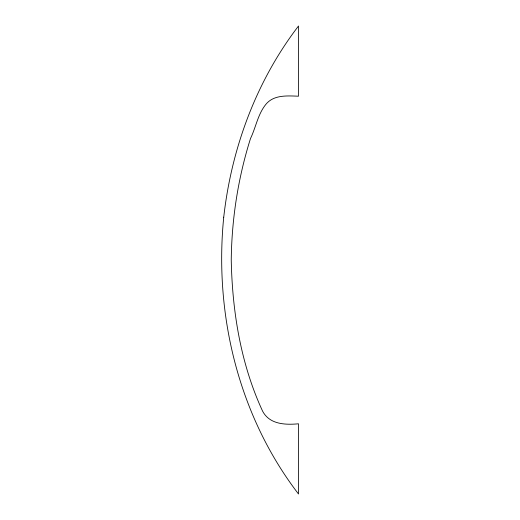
<?xml version="1.0" encoding="UTF-8"?>
<svg xmlns="http://www.w3.org/2000/svg" width="520" height="520" viewBox="0 0 520 520"><rect width="100%" height="100%" fill="white"/><g stroke="black" fill="none" stroke-linecap="round" stroke-linejoin="round"><path stroke-width="0.78" d="M223.737 217.178C214.013 314.411 238.602 415.968 298.506 494L298.506 423.8C285.35 424.996 269.731 424.515 262.659 411.281C240.78 364.104 232.278 311.701 231.244 260C231.732 218.777 238.102 177.827 250.51 138.502C255.899 127.341 257.855 114.244 265.805 104.429C273.721 94.601 287.287 95.823 298.506 96.2L298.506 26C256.23 81.178 231.452 148.337 223.737 217.178"/></g></svg>
